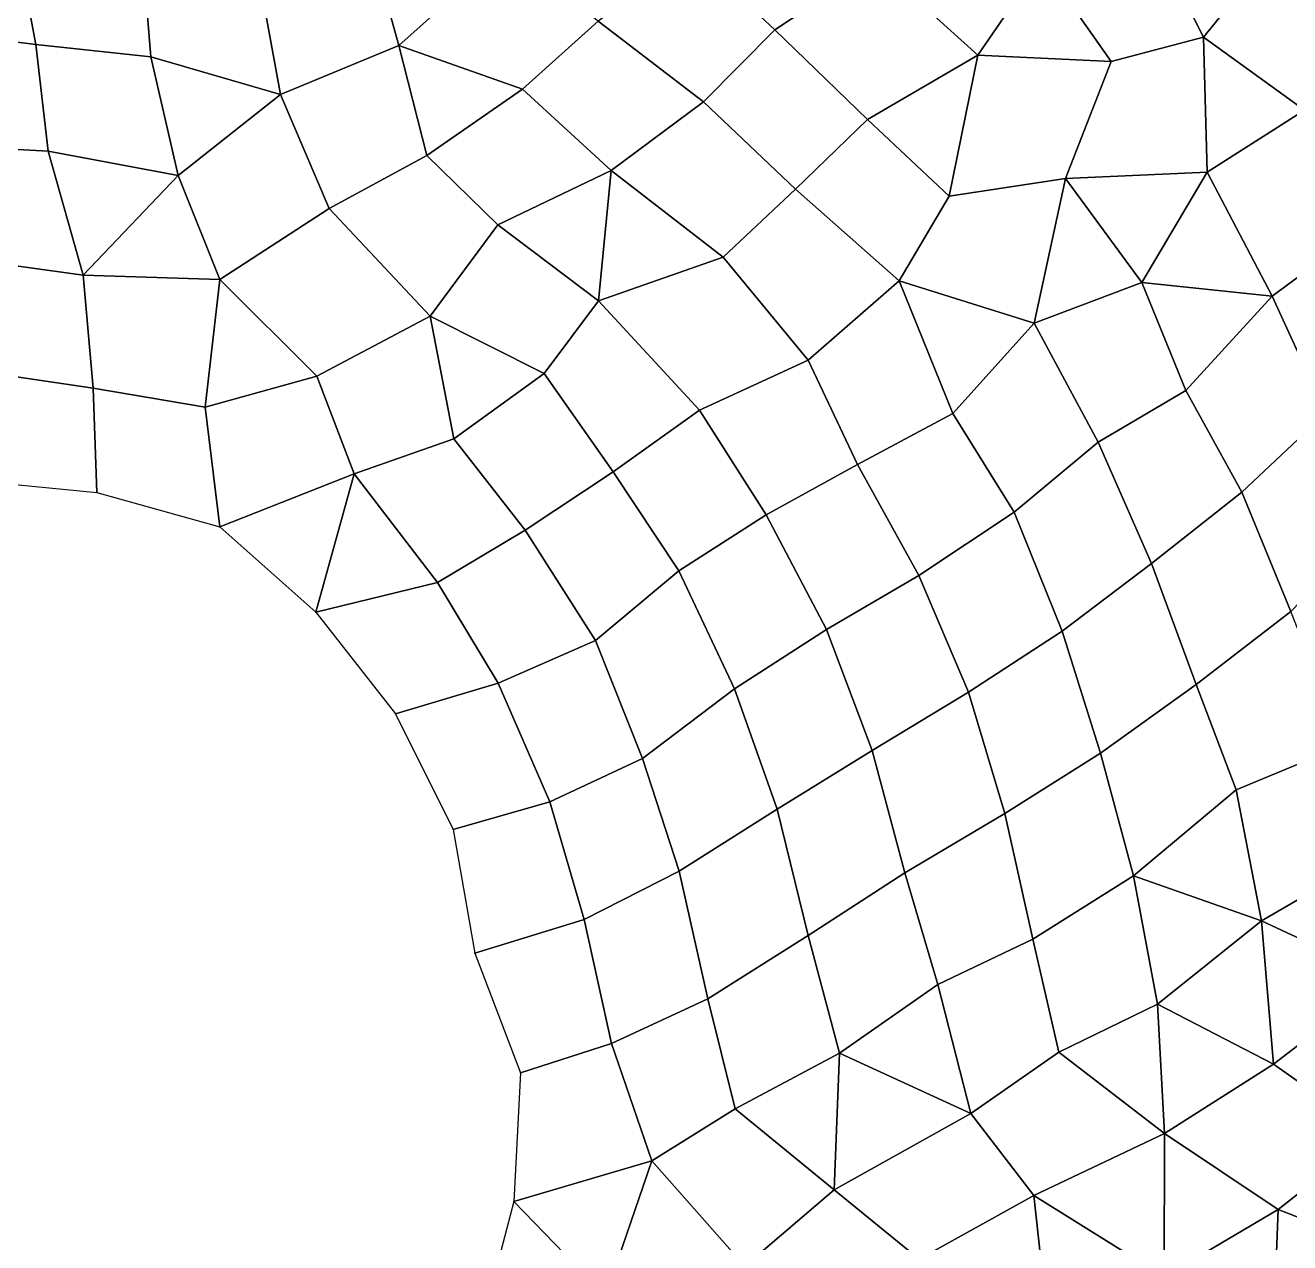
# Model space of a CAD drawing. Extents: x 727294 to 731543, y 8575035 to 8579824.
# Drawn here: x 729627.4 to 729821.5, y 8576063.1 to 8576250 of the extents above; entities that cross this region are included whole.
import ezdxf

# ---------------------------------------------------------------- set-up
doc = ezdxf.new("R2010")
doc.units = 0
for name, color, linetype in [('MESH_BOUND', 25, 'CONTINUOUS'), ('MESH_ELEMS', 250, 'CONTINUOUS'), ('MESH_NODES', 18, 'CONTINUOUS')]:
    doc.layers.add(name, color=color, linetype=linetype)

msp = doc.modelspace()

# ---------------------------------------------------------------- linework, layer by layer
at = {"layer": 'MESH_BOUND', "color": 25}
for points in [[(729618.53, 8576180.2, 38.17), (729638.43, 8576178.26, 38.17)], [(729638.43, 8576178.26, 38.17), (729657.32, 8576172.98, 38.17)], [(729657.32, 8576172.98, 38.17), (729672.04, 8576159.89, 38.17)], [(729672.04, 8576159.89, 38.17), (729684.26, 8576144.26, 38.17)], [(729684.26, 8576144.26, 38.17), (729693.13, 8576126.54, 38.17)], [(729693.13, 8576126.54, 38.17), (729696.44, 8576107.55, 38.17)], [(729696.44, 8576107.55, 38.17), (729703.44, 8576089.14, 38.17)], [(729703.44, 8576089.14, 38.17), (729702.46, 8576069.4, 38.17)], [(729702.46, 8576069.4, 38.17), (729697.39, 8576050.09, 38.17)]]:
    msp.add_polyline3d(points, dxfattribs=at)
at = {"layer": 'MESH_ELEMS', "color": 179}
for points in [[(729742.5, 8576249.24, 35.99), (729758, 8576259.56, 35.95), (729742.9, 8576272.35, 35.95), (729729.98, 8576260.99, 35.92)], [(729758, 8576259.56, 35.95), (729773.66, 8576245.39, 35.05), (729783.45, 8576259.62, 34.77), (729767.99, 8576271.23, 35.49)], [(729625.76, 8576264.73, 35.89), (729606.35, 8576266.67, 35.83), (729609.35, 8576249.44, 35.87), (729629.06, 8576246.99, 35.92)], [(729663.07, 8576258.67, 35.97), (729666.61, 8576239.32, 35.97), (729684.79, 8576246.83, 35.96), (729679.47, 8576266.04, 35.97)], [(729701.16, 8576261.47, 35.97), (729679.47, 8576266.04, 35.97), (729684.79, 8576246.83, 35.96), (729701.16, 8576261.47, 35.97)], [(729645.41, 8576261.37, 35.95), (729625.76, 8576264.73, 35.89), (729629.06, 8576246.99, 35.92), (729646.71, 8576245.11, 35.95)], [(729794.15, 8576244.42, 34.81), (729808.28, 8576248.12, 34.99), (729799.8, 8576264.98, 34.62), (729783.45, 8576259.62, 34.77)], [(729821.38, 8576264.3, 34.31), (729799.8, 8576264.98, 34.62), (729808.28, 8576248.12, 34.99), (729821.38, 8576264.3, 34.31)], [(729808.28, 8576248.12, 34.99), (729823.81, 8576236.95, 34.72), (729833.22, 8576250.47, 34.3), (729821.38, 8576264.3, 34.31)], [(729663.07, 8576258.67, 35.97), (729645.41, 8576261.37, 35.95), (729646.71, 8576245.11, 35.95), (729666.61, 8576239.32, 35.97)], [(729701.16, 8576261.47, 35.97), (729684.79, 8576246.83, 35.96), (729703.78, 8576240.14, 35.94), (729715.37, 8576250.57, 35.9)], [(729729.98, 8576260.99, 35.92), (729715.37, 8576250.57, 35.9), (729731.54, 8576238.22, 35.88), (729742.5, 8576249.24, 35.99)], [(729758, 8576259.56, 35.95), (729742.5, 8576249.24, 35.99), (729756.73, 8576235.49, 35.87), (729773.66, 8576245.39, 35.05)], [(729773.66, 8576245.39, 35.05), (729794.15, 8576244.42, 34.81), (729783.45, 8576259.62, 34.77), (729773.66, 8576245.39, 35.05)], [(729717.38, 8576227.64, 35.95), (729731.54, 8576238.22, 35.88), (729715.37, 8576250.57, 35.9), (729703.78, 8576240.14, 35.94)], [(729629.06, 8576246.99, 35.92), (729609.35, 8576249.44, 35.87), (729613.12, 8576231.62, 38.17), (729630.98, 8576230.63, 37.88)], [(729745.65, 8576224.82, 36.12), (729756.73, 8576235.49, 35.87), (729742.5, 8576249.24, 35.99), (729731.54, 8576238.22, 35.88)], [(729646.71, 8576245.11, 35.95), (729629.06, 8576246.99, 35.92), (729630.98, 8576230.63, 37.88), (729650.89, 8576226.88, 37.59)], [(729689.07, 8576229.98, 35.95), (729684.79, 8576246.83, 35.96), (729666.61, 8576239.32, 35.97), (729674.09, 8576221.83, 36.57)], [(729684.79, 8576246.83, 35.96), (729689.07, 8576229.98, 35.95), (729703.78, 8576240.14, 35.94), (729684.79, 8576246.83, 35.96)], [(729808.88, 8576227.41, 35.13), (729808.28, 8576248.12, 34.99), (729794.15, 8576244.42, 34.81), (729787.12, 8576226.43, 34.91)], [(729808.88, 8576227.41, 35.13), (729823.81, 8576236.95, 34.72), (729808.28, 8576248.12, 34.99), (729808.88, 8576227.41, 35.13)], [(729650.89, 8576226.88, 37.59), (729666.61, 8576239.32, 35.97), (729646.71, 8576245.11, 35.95), (729650.89, 8576226.88, 37.59)], [(729773.66, 8576245.39, 35.05), (729756.73, 8576235.49, 35.87), (729769.28, 8576223.73, 35.03), (729773.66, 8576245.39, 35.05)], [(729787.12, 8576226.43, 34.91), (729794.15, 8576244.42, 34.81), (729773.66, 8576245.39, 35.05), (729769.28, 8576223.73, 35.03)], [(729674.09, 8576221.83, 36.57), (729666.61, 8576239.32, 35.97), (729650.89, 8576226.88, 37.59), (729657.31, 8576210.95, 38.17)], [(729703.78, 8576240.14, 35.94), (729689.07, 8576229.98, 35.95), (729699.96, 8576219.34, 35.95), (729717.38, 8576227.64, 35.95)], [(729734.58, 8576214.38, 35.78), (729745.65, 8576224.82, 36.12), (729731.54, 8576238.22, 35.88), (729717.38, 8576227.64, 35.95)], [(729831.52, 8576217.75, 35.28), (729823.81, 8576236.95, 34.72), (729808.88, 8576227.41, 35.13), (729818.83, 8576208.38, 34.94)], [(729769.28, 8576223.73, 35.03), (729756.73, 8576235.49, 35.87), (729745.65, 8576224.82, 36.12), (729761.56, 8576210.74, 35.3)], [(729616.75, 8576214.32, 38.17), (729636.32, 8576211.61, 38.17), (729630.98, 8576230.63, 37.88), (729613.12, 8576231.62, 38.17)], [(729636.32, 8576211.61, 38.17), (729650.89, 8576226.88, 37.59), (729630.98, 8576230.63, 37.88), (729636.32, 8576211.61, 38.17)], [(729689.07, 8576229.98, 35.95), (729674.09, 8576221.83, 36.57), (729689.61, 8576205.32, 38.17), (729699.96, 8576219.34, 35.95)], [(729699.96, 8576219.34, 35.95), (729715.43, 8576207.64, 35.79), (729717.38, 8576227.64, 35.95), (729699.96, 8576219.34, 35.95)], [(729715.43, 8576207.64, 35.79), (729734.58, 8576214.38, 35.78), (729717.38, 8576227.64, 35.95), (729715.43, 8576207.64, 35.79)], [(729808.88, 8576227.41, 35.13), (729787.12, 8576226.43, 34.91), (729798.84, 8576210.47, 34.82), (729808.88, 8576227.41, 35.13)], [(729818.83, 8576208.38, 34.94), (729808.88, 8576227.41, 35.13), (729798.84, 8576210.47, 34.82), (729818.83, 8576208.38, 34.94)], [(729636.32, 8576211.61, 38.17), (729657.31, 8576210.95, 38.17), (729650.89, 8576226.88, 37.59), (729636.32, 8576211.61, 38.17)], [(729782.31, 8576204.23, 34.95), (729787.12, 8576226.43, 34.91), (729769.28, 8576223.73, 35.03), (729761.56, 8576210.74, 35.3)], [(729787.12, 8576226.43, 34.91), (729782.31, 8576204.23, 34.95), (729798.84, 8576210.47, 34.82), (729787.12, 8576226.43, 34.91)], [(729747.62, 8576198.56, 35.36), (729761.56, 8576210.74, 35.3), (729745.65, 8576224.82, 36.12), (729734.58, 8576214.38, 35.78)], [(729672.2, 8576196.11, 38.17), (729689.61, 8576205.32, 38.17), (729674.09, 8576221.83, 36.57), (729657.31, 8576210.95, 38.17)], [(729699.96, 8576219.34, 35.95), (729689.61, 8576205.32, 38.17), (729707.07, 8576196.5, 35.77), (729715.43, 8576207.64, 35.79)], [(729843.02, 8576198.74, 34.54), (729831.52, 8576217.75, 35.28), (729818.83, 8576208.38, 34.94), (729827.09, 8576190.44, 34.53)], [(729636.32, 8576211.61, 38.17), (729616.75, 8576214.32, 38.17), (729618.77, 8576197.09, 38.17), (729637.89, 8576194.24, 38.17)], [(729730.96, 8576190.86, 35.43), (729747.62, 8576198.56, 35.36), (729734.58, 8576214.38, 35.78), (729715.43, 8576207.64, 35.79)], [(729657.31, 8576210.95, 38.17), (729636.32, 8576211.61, 38.17), (729637.89, 8576194.24, 38.17), (729655.07, 8576191.33, 38.17)], [(729672.2, 8576196.11, 38.17), (729657.31, 8576210.95, 38.17), (729655.07, 8576191.33, 38.17), (729672.2, 8576196.11, 38.17)], [(729769.8, 8576190.39, 35.22), (729761.56, 8576210.74, 35.3), (729747.62, 8576198.56, 35.36), (729755.19, 8576182.53, 35.46)], [(729769.8, 8576190.39, 35.22), (729782.31, 8576204.23, 34.95), (729761.56, 8576210.74, 35.3), (729769.8, 8576190.39, 35.22)], [(729782.31, 8576204.23, 34.95), (729792.13, 8576185.99, 34.56), (729805.57, 8576193.91, 34.5), (729798.84, 8576210.47, 34.82)], [(729798.84, 8576210.47, 34.82), (729805.57, 8576193.91, 34.5), (729818.83, 8576208.38, 34.94), (729798.84, 8576210.47, 34.82)], [(729707.07, 8576196.5, 35.77), (729717.67, 8576181.43, 35.47), (729730.96, 8576190.86, 35.43), (729715.43, 8576207.64, 35.79)], [(729805.57, 8576193.91, 34.5), (729814.16, 8576178.27, 34.66), (729827.09, 8576190.44, 34.53), (729818.83, 8576208.38, 34.94)], [(729693.24, 8576186.46, 38.17), (729689.61, 8576205.32, 38.17), (729672.2, 8576196.11, 38.17), (729677.93, 8576181.12, 38.17)], [(729689.61, 8576205.32, 38.17), (729693.24, 8576186.46, 38.17), (729707.07, 8576196.5, 35.77), (729689.61, 8576205.32, 38.17)], [(729769.8, 8576190.39, 35.22), (729779.22, 8576175.21, 34.88), (729792.13, 8576185.99, 34.56), (729782.31, 8576204.23, 34.95)], [(729741.16, 8576174.79, 35.42), (729755.19, 8576182.53, 35.46), (729747.62, 8576198.56, 35.36), (729730.96, 8576190.86, 35.43)], [(729637.89, 8576194.24, 38.17), (729618.77, 8576197.09, 38.17), (729618.53, 8576180.2, 38.17), (729638.43, 8576178.26, 38.17)], [(729655.07, 8576191.33, 38.17), (729657.32, 8576172.98, 38.17), (729677.93, 8576181.12, 38.17), (729672.2, 8576196.11, 38.17)], [(729707.07, 8576196.5, 35.77), (729693.24, 8576186.46, 38.17), (729704.16, 8576172.45, 38.17), (729717.67, 8576181.43, 35.47)], [(729638.43, 8576178.26, 38.17), (729657.32, 8576172.98, 38.17), (729655.07, 8576191.33, 38.17), (729637.89, 8576194.24, 38.17)], [(729814.16, 8576178.27, 34.66), (729805.57, 8576193.91, 34.5), (729792.13, 8576185.99, 34.56), (729800.32, 8576167.36, 34.52)], [(729717.67, 8576181.43, 35.47), (729727.76, 8576166.23, 35.42), (729741.16, 8576174.79, 35.42), (729730.96, 8576190.86, 35.43)], [(729779.22, 8576175.21, 34.88), (729769.8, 8576190.39, 35.22), (729755.19, 8576182.53, 35.46), (729764.61, 8576165.52, 35.38)], [(729814.16, 8576178.27, 34.66), (729821.68, 8576159.98, 34.57), (729835.55, 8576174.3, 34.47), (729827.09, 8576190.44, 34.53)], [(729690.73, 8576164.41, 38.17), (729704.16, 8576172.45, 38.17), (729693.24, 8576186.46, 38.17), (729677.93, 8576181.12, 38.17)], [(729800.32, 8576167.36, 34.52), (729792.13, 8576185.99, 34.56), (729779.22, 8576175.21, 34.88), (729786.58, 8576156.97, 34.58)], [(729755.19, 8576182.53, 35.46), (729741.16, 8576174.79, 35.42), (729750.42, 8576157.22, 35.36), (729764.61, 8576165.52, 35.38)], [(729657.32, 8576172.98, 38.17), (729672.04, 8576159.89, 38.17), (729677.93, 8576181.12, 38.17), (729657.32, 8576172.98, 38.17)], [(729677.93, 8576181.12, 38.17), (729672.04, 8576159.89, 38.17), (729690.73, 8576164.41, 38.17), (729677.93, 8576181.12, 38.17)], [(729704.16, 8576172.45, 38.17), (729714.99, 8576155.51, 38.17), (729727.76, 8576166.23, 35.42), (729717.67, 8576181.43, 35.47)], [(729800.32, 8576167.36, 34.52), (729807.17, 8576148.79, 34.59), (729821.68, 8576159.98, 34.57), (729814.16, 8576178.27, 34.66)], [(729750.42, 8576157.22, 35.36), (729741.16, 8576174.79, 35.42), (729727.76, 8576166.23, 35.42), (729736.31, 8576148.12, 35.33)], [(729786.58, 8576156.97, 34.58), (729779.22, 8576175.21, 34.88), (729764.61, 8576165.52, 35.38), (729772.22, 8576147.57, 35.27)], [(729700.05, 8576148.95, 38.17), (729714.99, 8576155.51, 38.17), (729704.16, 8576172.45, 38.17), (729690.73, 8576164.41, 38.17)], [(729807.17, 8576148.79, 34.59), (729800.32, 8576167.36, 34.52), (729786.58, 8576156.97, 34.58), (729792.51, 8576138.25, 34.75)], [(729736.31, 8576148.12, 35.33), (729727.76, 8576166.23, 35.42), (729714.99, 8576155.51, 38.17), (729722.18, 8576137.4, 38.11)], [(729750.42, 8576157.22, 35.36), (729757.42, 8576138.63, 35.27), (729772.22, 8576147.57, 35.27), (729764.61, 8576165.52, 35.38)], [(729684.26, 8576144.26, 38.17), (729700.05, 8576148.95, 38.17), (729690.73, 8576164.41, 38.17), (729672.04, 8576159.89, 38.17)], [(729829.83, 8576139.44, 35.37), (729821.68, 8576159.98, 34.57), (729807.17, 8576148.79, 34.59), (729813.3, 8576132.61, 35.25)], [(729757.42, 8576138.63, 35.27), (729750.42, 8576157.22, 35.36), (729736.31, 8576148.12, 35.33), (729742.86, 8576129.65, 35.27)], [(729722.18, 8576137.4, 38.11), (729714.99, 8576155.51, 38.17), (729700.05, 8576148.95, 38.17), (729707.94, 8576130.76, 38.17)], [(729792.51, 8576138.25, 34.75), (729786.58, 8576156.97, 34.58), (729772.22, 8576147.57, 35.27), (729777.78, 8576128.96, 35.19)], [(729693.13, 8576126.54, 38.17), (729707.94, 8576130.76, 38.17), (729700.05, 8576148.95, 38.17), (729684.26, 8576144.26, 38.17)], [(729742.86, 8576129.65, 35.27), (729736.31, 8576148.12, 35.33), (729722.18, 8576137.4, 38.11), (729727.82, 8576120.11, 37.89)], [(729777.78, 8576128.96, 35.19), (729772.22, 8576147.57, 35.27), (729757.42, 8576138.63, 35.27), (729762.46, 8576119.87, 35.19)], [(729813.3, 8576132.61, 35.25), (729807.17, 8576148.79, 34.59), (729792.51, 8576138.25, 34.75), (729797.57, 8576119.4, 35.47)], [(729742.86, 8576129.65, 35.27), (729747.63, 8576110.24, 35.26), (729762.46, 8576119.87, 35.19), (729757.42, 8576138.63, 35.27)], [(729797.57, 8576119.4, 35.47), (729792.51, 8576138.25, 34.75), (729777.78, 8576128.96, 35.19), (729782.09, 8576109.66, 35.3)], [(729813.3, 8576132.61, 35.25), (729817.19, 8576112.49, 35.6), (729832.28, 8576121.22, 35.73), (729829.83, 8576139.44, 35.37)], [(729727.82, 8576120.11, 37.89), (729722.18, 8576137.4, 38.11), (729707.94, 8576130.76, 38.17), (729713.22, 8576112.71, 38.17)], [(729813.3, 8576132.61, 35.25), (729797.57, 8576119.4, 35.47), (729817.19, 8576112.49, 35.6), (729813.3, 8576132.61, 35.25)], [(729693.13, 8576126.54, 38.17), (729696.44, 8576107.55, 38.17), (729713.22, 8576112.71, 38.17), (729707.94, 8576130.76, 38.17)], [(729747.63, 8576110.24, 35.26), (729742.86, 8576129.65, 35.27), (729727.82, 8576120.11, 37.89), (729732.21, 8576100.52, 37.51)], [(729782.09, 8576109.66, 35.3), (729777.78, 8576128.96, 35.19), (729762.46, 8576119.87, 35.19), (729767.52, 8576102.74, 35.29)], [(729832.28, 8576121.22, 35.73), (729817.19, 8576112.49, 35.6), (729836.18, 8576103.65, 35.72), (729832.28, 8576121.22, 35.73)], [(729732.21, 8576100.52, 37.51), (729727.82, 8576120.11, 37.89), (729713.22, 8576112.71, 38.17), (729717.41, 8576093.66, 38.17)], [(729767.52, 8576102.74, 35.29), (729762.46, 8576119.87, 35.19), (729747.63, 8576110.24, 35.26), (729752.44, 8576092.19, 35.42)], [(729801.25, 8576099.71, 35.56), (729797.57, 8576119.4, 35.47), (729782.09, 8576109.66, 35.3), (729786.09, 8576092.33, 35.36)], [(729817.19, 8576112.49, 35.6), (729797.57, 8576119.4, 35.47), (729801.25, 8576099.71, 35.56), (729817.19, 8576112.49, 35.6)], [(729703.44, 8576089.14, 38.17), (729717.41, 8576093.66, 38.17), (729713.22, 8576112.71, 38.17), (729696.44, 8576107.55, 38.17)], [(729819.03, 8576090.47, 35.66), (729817.19, 8576112.49, 35.6), (729801.25, 8576099.71, 35.56), (729819.03, 8576090.47, 35.66)], [(729836.18, 8576103.65, 35.72), (729817.19, 8576112.49, 35.6), (729819.03, 8576090.47, 35.66), (729836.18, 8576103.65, 35.72)], [(729752.44, 8576092.19, 35.42), (729747.63, 8576110.24, 35.26), (729732.21, 8576100.52, 37.51), (729736.42, 8576083.66, 35.88)], [(729767.52, 8576102.74, 35.29), (729772.57, 8576082.92, 35.34), (729786.09, 8576092.33, 35.36), (729782.09, 8576109.66, 35.3)], [(729836.18, 8576103.65, 35.72), (729819.03, 8576090.47, 35.66), (729834.39, 8576079.71, 35.07), (729836.18, 8576103.65, 35.72)], [(729767.52, 8576102.74, 35.29), (729752.44, 8576092.19, 35.42), (729772.57, 8576082.92, 35.34), (729767.52, 8576102.74, 35.29)], [(729717.41, 8576093.66, 38.17), (729723.64, 8576075.64, 38.17), (729736.42, 8576083.66, 35.88), (729732.21, 8576100.52, 37.51)], [(729801.25, 8576099.71, 35.56), (729786.09, 8576092.33, 35.36), (729802.32, 8576079.85, 35.14), (729801.25, 8576099.71, 35.56)], [(729801.25, 8576099.71, 35.56), (729802.32, 8576079.85, 35.14), (729819.03, 8576090.47, 35.66), (729801.25, 8576099.71, 35.56)], [(729703.44, 8576089.14, 38.17), (729702.46, 8576069.4, 38.17), (729723.64, 8576075.64, 38.17), (729717.41, 8576093.66, 38.17)], [(729752.44, 8576092.19, 35.42), (729736.42, 8576083.66, 35.88), (729751.63, 8576071.22, 35.29), (729752.44, 8576092.19, 35.42)], [(729772.57, 8576082.92, 35.34), (729752.44, 8576092.19, 35.42), (729751.63, 8576071.22, 35.29), (729772.57, 8576082.92, 35.34)], [(729782.26, 8576070.32, 35.28), (729802.32, 8576079.85, 35.14), (729786.09, 8576092.33, 35.36), (729772.57, 8576082.92, 35.34)], [(729819.75, 8576068.19, 35), (729834.39, 8576079.71, 35.07), (729819.03, 8576090.47, 35.66), (729802.32, 8576079.85, 35.14)], [(729737.9, 8576059.48, 35.53), (729751.63, 8576071.22, 35.29), (729736.42, 8576083.66, 35.88), (729723.64, 8576075.64, 38.17)], [(729772.57, 8576082.92, 35.34), (729751.63, 8576071.22, 35.29), (729764.64, 8576060.57, 35.32), (729782.26, 8576070.32, 35.28)], [(729782.26, 8576070.32, 35.28), (729802.28, 8576057.83, 35.06), (729802.32, 8576079.85, 35.14), (729782.26, 8576070.32, 35.28)], [(729802.28, 8576057.83, 35.06), (729819.75, 8576068.19, 35), (729802.32, 8576079.85, 35.14), (729802.28, 8576057.83, 35.06)], [(729834.39, 8576079.71, 35.07), (729819.75, 8576068.19, 35), (729835.95, 8576061.88, 35.02), (729834.39, 8576079.71, 35.07)], [(729723.64, 8576075.64, 38.17), (729702.46, 8576069.4, 38.17), (729716.49, 8576054.89, 38.17), (729723.64, 8576075.64, 38.17)], [(729737.9, 8576059.48, 35.53), (729723.64, 8576075.64, 38.17), (729716.49, 8576054.89, 38.17), (729737.9, 8576059.48, 35.53)], [(729750.57, 8576048.17, 35.33), (729764.64, 8576060.57, 35.32), (729751.63, 8576071.22, 35.29), (729737.9, 8576059.48, 35.53)], [(729784.71, 8576047.87, 35.34), (729782.26, 8576070.32, 35.28), (729764.64, 8576060.57, 35.32), (729765.88, 8576041.45, 35.37)], [(729784.71, 8576047.87, 35.34), (729802.28, 8576057.83, 35.06), (729782.26, 8576070.32, 35.28), (729784.71, 8576047.87, 35.34)], [(729697.39, 8576050.09, 38.17), (729716.49, 8576054.89, 38.17), (729702.46, 8576069.4, 38.17), (729697.39, 8576050.09, 38.17)], [(729819.75, 8576068.19, 35), (729802.28, 8576057.83, 35.06), (729819.01, 8576048.29, 35.04), (729819.75, 8576068.19, 35)], [(729835.95, 8576061.88, 35.02), (729819.75, 8576068.19, 35), (729819.01, 8576048.29, 35.04), (729833.27, 8576044.25, 35.01)]]:
    msp.add_3dface(points, dxfattribs=at)
at = {"layer": 'MESH_NODES', "color": 18}
for p in [(729742.5, 8576249.24, 35.99), (729629.06, 8576246.99, 35.92), (729684.79, 8576246.83, 35.96), (729808.28, 8576248.12, 34.99), (729646.71, 8576245.11, 35.95), (729773.66, 8576245.39, 35.05), (729794.15, 8576244.42, 34.81), (729666.61, 8576239.32, 35.97), (729703.78, 8576240.14, 35.94), (729731.54, 8576238.22, 35.88), (729756.73, 8576235.49, 35.87), (729630.98, 8576230.63, 37.88), (729689.07, 8576229.98, 35.95), (729717.38, 8576227.64, 35.95), (729808.88, 8576227.41, 35.13), (729650.89, 8576226.88, 37.59), (729787.12, 8576226.43, 34.91), (729745.65, 8576224.82, 36.12), (729769.28, 8576223.73, 35.03), (729674.09, 8576221.83, 36.57), (729699.96, 8576219.34, 35.95), (729734.58, 8576214.38, 35.78), (729636.32, 8576211.61, 38.17), (729657.31, 8576210.95, 38.17), (729761.56, 8576210.74, 35.3), (729798.84, 8576210.47, 34.82), (729715.43, 8576207.64, 35.79), (729818.83, 8576208.38, 34.94), (729689.61, 8576205.32, 38.17), (729782.31, 8576204.23, 34.95), (729747.62, 8576198.56, 35.36), (729672.2, 8576196.11, 38.17), (729707.07, 8576196.5, 35.77), (729637.89, 8576194.24, 38.17), (729805.57, 8576193.91, 34.5), (729655.07, 8576191.33, 38.17), (729730.96, 8576190.86, 35.43), (729769.8, 8576190.39, 35.22), (729693.24, 8576186.46, 38.17), (729792.13, 8576185.99, 34.56), (729755.19, 8576182.53, 35.46), (729677.93, 8576181.12, 38.17), (729717.67, 8576181.43, 35.47), (729638.43, 8576178.26, 38.17), (729814.16, 8576178.27, 34.66), (729741.16, 8576174.79, 35.42), (729779.22, 8576175.21, 34.88), (729657.32, 8576172.98, 38.17), (729704.16, 8576172.45, 38.17), (729800.32, 8576167.36, 34.52), (729727.76, 8576166.23, 35.42), (729764.61, 8576165.52, 35.38), (729690.73, 8576164.41, 38.17), (729672.04, 8576159.89, 38.17), (729750.42, 8576157.22, 35.36), (729714.99, 8576155.51, 38.17), (729786.58, 8576156.97, 34.58), (729700.05, 8576148.95, 38.17), (729736.31, 8576148.12, 35.33), (729772.22, 8576147.57, 35.27), (729807.17, 8576148.79, 34.59), (729684.26, 8576144.26, 38.17), (729757.42, 8576138.63, 35.27), (729792.51, 8576138.25, 34.75), (729722.18, 8576137.4, 38.11), (729813.3, 8576132.61, 35.25), (729707.94, 8576130.76, 38.17), (729742.86, 8576129.65, 35.27), (729777.78, 8576128.96, 35.19), (729693.13, 8576126.54, 38.17), (729727.82, 8576120.11, 37.89), (729762.46, 8576119.87, 35.19), (729797.57, 8576119.4, 35.47), (729713.22, 8576112.71, 38.17), (729817.19, 8576112.49, 35.6), (729747.63, 8576110.24, 35.26), (729782.09, 8576109.66, 35.3), (729696.44, 8576107.55, 38.17), (729767.52, 8576102.74, 35.29), (729732.21, 8576100.52, 37.51), (729801.25, 8576099.71, 35.56), (729717.41, 8576093.66, 38.17), (729752.44, 8576092.19, 35.42), (729786.09, 8576092.33, 35.36), (729819.03, 8576090.47, 35.66), (729703.44, 8576089.14, 38.17), (729736.42, 8576083.66, 35.88), (729772.57, 8576082.92, 35.34), (729802.32, 8576079.85, 35.14), (729723.64, 8576075.64, 38.17), (729751.63, 8576071.22, 35.29), (729782.26, 8576070.32, 35.28), (729702.46, 8576069.4, 38.17), (729819.75, 8576068.19, 35)]:
    msp.add_point(p, dxfattribs=at)

doc.saveas('drawing.dxf')
